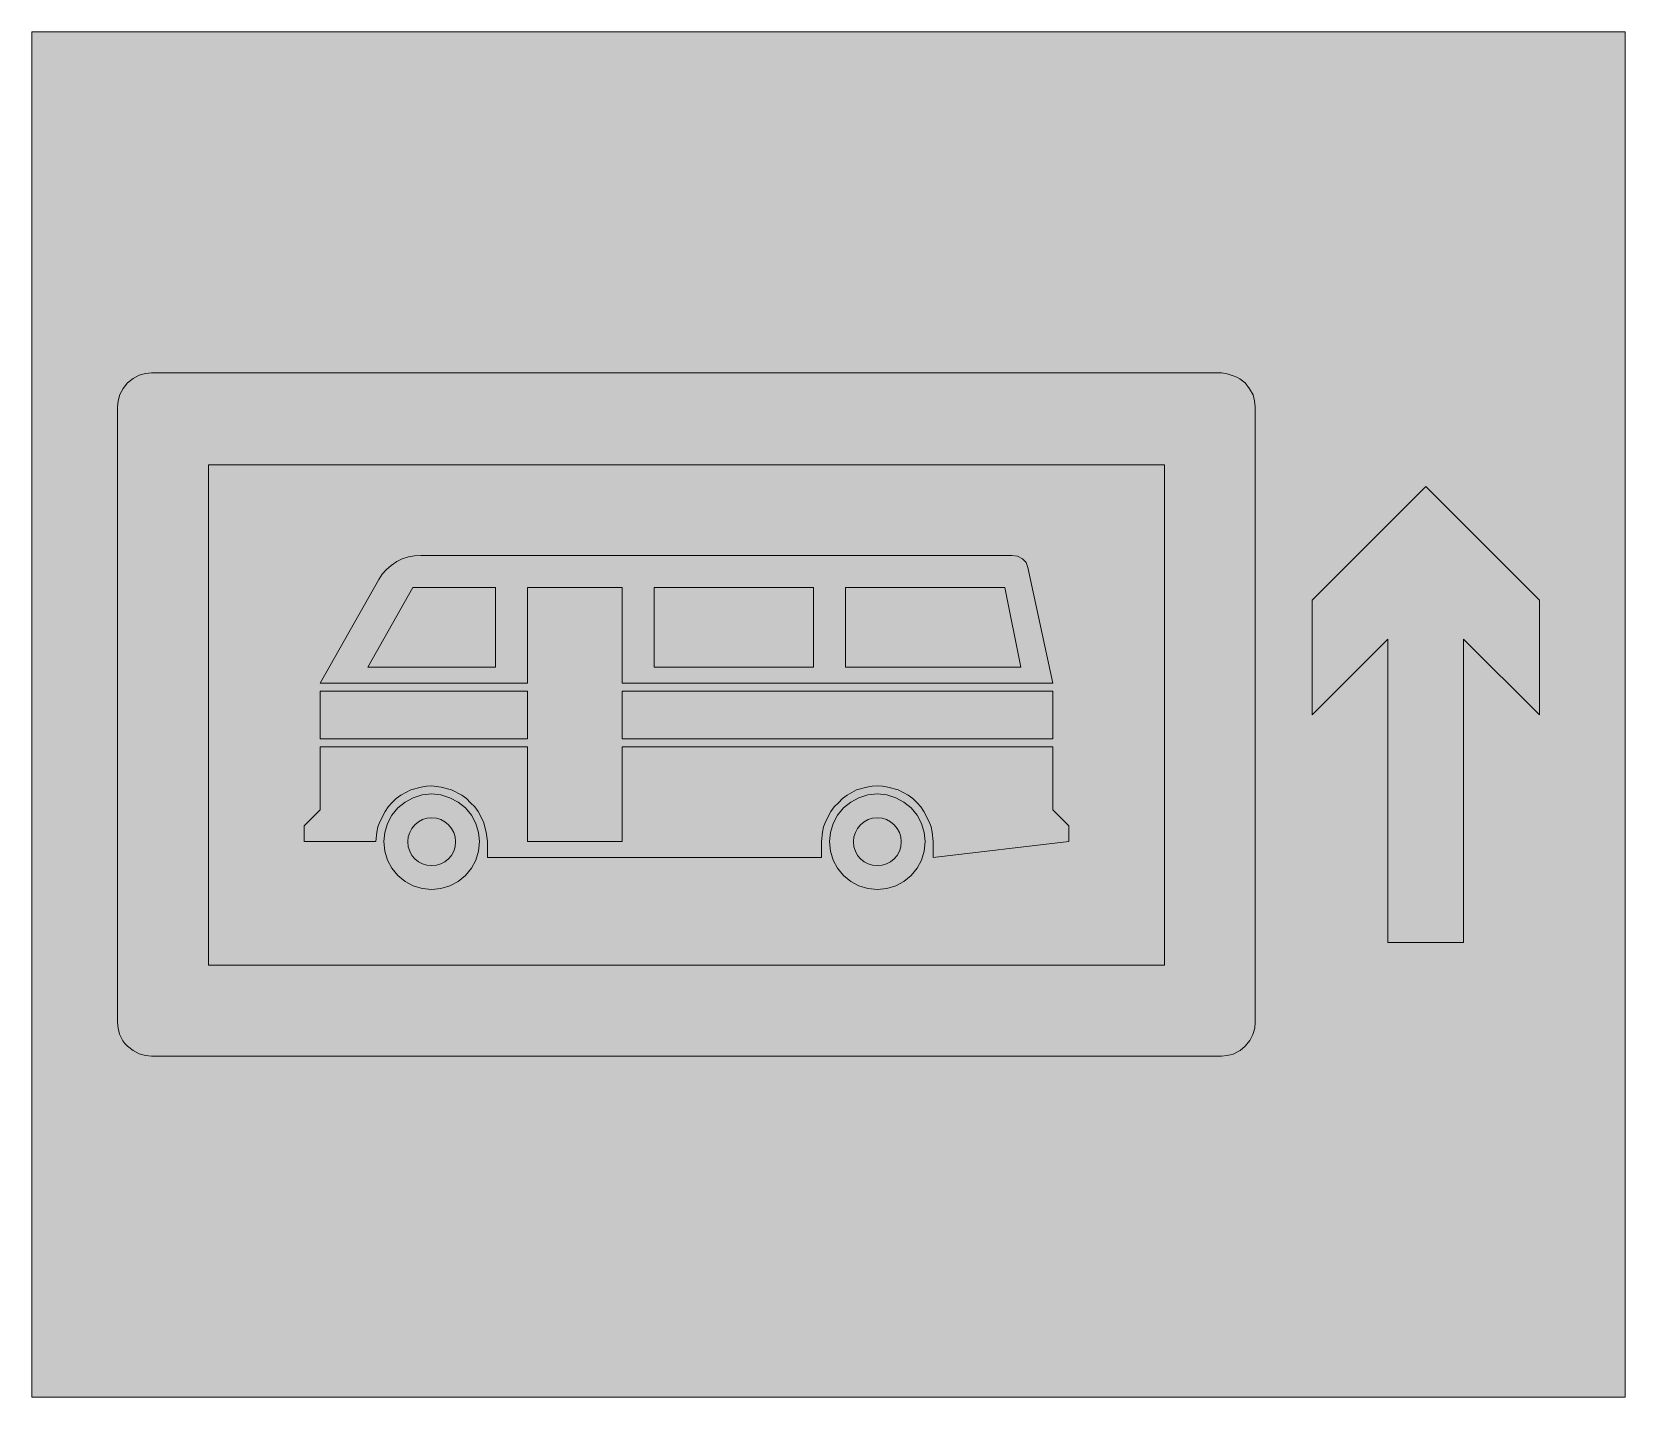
# Model space of a CAD drawing. Header units: metres. Extents: x 141 to 429, y 13 to 259.
import ezdxf

# ---------------------------------------------------------------- set-up
doc = ezdxf.new("R2010")
doc.units = ezdxf.units.M
for name, color, linetype, true_color in [('FILL_BLACK_000000', 7, 'Continuous', 0x000000), ('FILL_RED_FF0000', 7, 'Continuous', 0xff0000), ('FILL_WHITE_FFFFFF', 7, 'Continuous', 0xffffff), ('FILL_YELLOW_FFFF00', 7, 'Continuous', 0xffff00)]:
    doc.layers.add(name, color=color, linetype=linetype, true_color=true_color)

msp = doc.modelspace()

# ---------------------------------------------------------------- hatches: boundary and pattern name
at = {"layer": 'FILL_BLACK_000000', "true_color": 0x000000}
h = msp.add_hatch(color=7, dxfattribs=at)
h.dxf.hatch_style = 1
h.paths.add_polyline_path([(413.28, 135.9), (399.6, 149.58), (399.6, 94.86), (385.92, 94.86), (385.92, 149.58), (372.24, 135.9), (372.24, 156.6), (392.76, 177.12), (413.28, 156.6), (413.28, 135.9)])
at = {"layer": 'FILL_RED_FF0000', "true_color": 0xff0000}
h = msp.add_hatch(color=7, dxfattribs=at)
h.dxf.hatch_style = 1
h.paths.add_polyline_path([(356.94, 197.5), (358.02, 197.1), (358.64, 196.9), (359.17, 196.6), (360.18, 195.84), (360.97, 194.76), (361.62, 193.68), (361.87, 192.6), (361.98, 191.52), (361.98, 80.46), (361.88, 79.35), (361.55, 78.23), (360.99, 77.14), (360.18, 76.14), (359.24, 75.35), (358.02, 74.7), (356.94, 74.45), (355.86, 74.34), (162.72, 74.34), (161.61, 74.44), (160.49, 74.77), (159.4, 75.33), (158.4, 76.14), (157.92, 76.58), (157.55, 77.08), (156.96, 78.3), (156.71, 79.38), (156.6, 80.46), (156.6, 191.52), (156.7, 192.63), (157.03, 193.75), (157.59, 194.84), (158.4, 195.84), (159.4, 196.65), (160.49, 197.21), (161.61, 197.54), (162.72, 197.64), (355.86, 197.64), (356.94, 197.5)])
h.paths.add_polyline_path([(172.98, 181.08), (172.98, 90.72), (345.6, 90.72), (345.6, 181.08), (172.98, 181.08)], flags=16)
h = msp.add_hatch(color=7, dxfattribs=at)
h.dxf.hatch_style = 1
h.paths.add_polyline_path([(320.94, 162.54), (325.44, 141.66), (247.68, 141.66), (247.68, 158.94), (230.58, 158.94), (230.58, 141.66), (193.14, 141.66), (203.76, 160.38), (204.37, 161.29), (205.11, 162.13), (205.99, 162.91), (207, 163.62), (208, 164.09), (209.09, 164.43), (210.21, 164.63), (211.32, 164.7), (318.06, 164.7), (319.09, 164.54), (319.97, 164.09), (320.62, 163.41), (320.94, 162.54)])
h.paths.add_polyline_path([(224.82, 144.54), (224.82, 158.94), (209.88, 158.94), (201.78, 144.54), (224.82, 144.54)], flags=16)
h.paths.add_polyline_path([(282.24, 144.54), (282.24, 158.94), (253.44, 158.94), (253.44, 144.54), (282.24, 144.54)], flags=16)
h.paths.add_polyline_path([(288, 144.54), (319.68, 144.54), (316.8, 158.94), (288, 158.94), (288, 144.54)], flags=16)
h = msp.add_hatch(color=7, dxfattribs=at)
h.dxf.hatch_style = 1
h.paths.add_polyline_path([(230.58, 140.22), (230.58, 131.58), (193.14, 131.58), (193.14, 140.22), (230.58, 140.22)])
h = msp.add_hatch(color=7, dxfattribs=at)
h.dxf.hatch_style = 1
h.paths.add_polyline_path([(325.44, 140.22), (325.44, 131.58), (247.68, 131.58), (247.68, 140.22), (325.44, 140.22)])
h = msp.add_hatch(color=7, dxfattribs=at)
h.dxf.hatch_style = 1
h.paths.add_polyline_path([(328.32, 115.92), (328.32, 113.04), (303.84, 110.16), (303.84, 113.04), (303.68, 114.77), (303.46, 115.7), (303.12, 116.64), (302.18, 118.48), (301.6, 119.32), (300.96, 120.06), (300.15, 120.81), (299.32, 121.43), (297.54, 122.4), (295.65, 122.89), (294.71, 123.06), (293.76, 123.12), (292.82, 123.06), (291.87, 122.89), (289.98, 122.4), (288.29, 121.43), (287.47, 120.81), (286.74, 120.06), (285.99, 119.32), (285.37, 118.48), (284.4, 116.64), (284.06, 115.7), (283.84, 114.77), (283.68, 113.04), (283.68, 110.16), (223.38, 110.16), (223.38, 113.04), (223.16, 114.77), (222.66, 116.64), (221.69, 118.48), (221.07, 119.32), (220.32, 120.06), (219.58, 120.81), (218.75, 121.43), (216.9, 122.4), (215.03, 122.89), (213.3, 123.12), (212.36, 123.06), (211.41, 122.89), (209.52, 122.4), (207.74, 121.43), (206.91, 120.81), (206.1, 120.06), (205.46, 119.32), (204.89, 118.48), (203.94, 116.64), (203.6, 115.7), (203.38, 114.77), (203.22, 113.04), (190.26, 113.04), (190.26, 115.92), (193.14, 118.8), (193.14, 130.14), (230.58, 130.14), (230.58, 113.04), (247.68, 113.04), (247.68, 130.14), (325.44, 130.14), (325.44, 118.8), (328.32, 115.92)])
h = msp.add_hatch(color=7, dxfattribs=at)
h.dxf.hatch_style = 1
h.paths.add_polyline_path([(221.29, 109.71), (220.5, 108.23), (219.42, 106.92), (218.08, 105.84), (216.56, 105.05), (214.94, 104.57), (213.3, 104.4), (211.58, 104.57), (209.97, 105.05), (208.49, 105.84), (207.18, 106.92), (206.1, 108.23), (205.31, 109.71), (204.83, 111.32), (204.66, 113.04), (204.83, 114.68), (205.31, 116.3), (206.1, 117.82), (207.18, 119.16), (208.49, 120.16), (209.97, 120.96), (211.58, 121.49), (213.3, 121.68), (214.94, 121.49), (216.56, 120.96), (218.08, 120.16), (219.42, 119.16), (220.5, 117.82), (221.29, 116.3), (221.77, 114.68), (221.94, 113.04), (221.77, 111.32), (221.29, 109.71)])
h.paths.add_polyline_path([(217.27, 114.7), (216.87, 115.44), (216.34, 116.08), (215.7, 116.61), (214.96, 117.01), (214.16, 117.27), (213.3, 117.36), (212.44, 117.27), (211.64, 117.01), (210.9, 116.61), (210.26, 116.08), (209.73, 115.44), (209.33, 114.7), (209.07, 113.9), (208.98, 113.04), (209.07, 112.13), (209.33, 111.3), (209.73, 110.57), (210.26, 109.93), (210.9, 109.42), (211.64, 109.04), (212.44, 108.8), (213.3, 108.72), (214.16, 108.8), (214.96, 109.04), (215.7, 109.42), (216.34, 109.93), (216.87, 110.57), (217.27, 111.3), (217.53, 112.13), (217.62, 113.04), (217.53, 113.9), (217.27, 114.7)], flags=16)
h = msp.add_hatch(color=7, dxfattribs=at)
h.dxf.hatch_style = 1
h.paths.add_polyline_path([(301.75, 109.71), (300.96, 108.23), (299.88, 106.92), (298.57, 105.84), (297.09, 105.05), (295.48, 104.57), (293.76, 104.4), (292.04, 104.57), (290.43, 105.05), (288.95, 105.84), (287.64, 106.92), (286.56, 108.23), (285.77, 109.71), (285.29, 111.32), (285.12, 113.04), (285.29, 114.68), (285.77, 116.3), (286.56, 117.82), (287.64, 119.16), (288.95, 120.16), (290.43, 120.96), (292.04, 121.49), (293.76, 121.68), (295.48, 121.49), (297.09, 120.96), (298.57, 120.16), (299.88, 119.16), (300.96, 117.82), (301.75, 116.3), (302.23, 114.68), (302.4, 113.04), (302.23, 111.32), (301.75, 109.71)])
h.paths.add_polyline_path([(297.73, 114.7), (297.33, 115.44), (296.8, 116.08), (296.16, 116.61), (295.42, 117.01), (294.62, 117.27), (293.76, 117.36), (292.9, 117.27), (292.1, 117.01), (291.36, 116.61), (290.72, 116.08), (290.19, 115.44), (289.79, 114.7), (289.53, 113.9), (289.44, 113.04), (289.53, 112.13), (289.79, 111.3), (290.19, 110.57), (290.72, 109.93), (291.36, 109.42), (292.1, 109.04), (292.9, 108.8), (293.76, 108.72), (294.62, 108.8), (295.42, 109.04), (296.16, 109.42), (296.8, 109.93), (297.33, 110.57), (297.73, 111.3), (297.99, 112.13), (298.08, 113.04), (297.99, 113.9), (297.73, 114.7)], flags=16)
at = {"layer": 'FILL_WHITE_FFFFFF', "true_color": 0xffffff}
h = msp.add_hatch(color=7, dxfattribs=at)
h.dxf.hatch_style = 1
h.paths.add_polyline_path([(345.6, 181.08), (345.6, 90.72), (172.98, 90.72), (172.98, 181.08), (345.6, 181.08)])
at = {"layer": 'FILL_YELLOW_FFFF00', "true_color": 0xffff00}
h = msp.add_hatch(color=7, dxfattribs=at)
h.dxf.hatch_style = 1
h.paths.add_polyline_path([(428.76, 259.2), (428.76, 12.78), (141.12, 12.78), (141.12, 259.2), (428.76, 259.2)])

# ---------------------------------------------------------------- linework, layer by layer
at = {"layer": 'FILL_BLACK_000000', "lineweight": 0, "true_color": 0x000000}
msp.add_lwpolyline([(413.28, 135.9), (399.6, 149.58), (399.6, 94.86), (385.92, 94.86), (385.92, 149.58), (372.24, 135.9), (372.24, 156.6), (392.76, 177.12), (413.28, 156.6)], close=True, dxfattribs=at)
at = {"layer": 'FILL_RED_FF0000', "lineweight": 0, "true_color": 0xff0000}
for points in [[(356.94, 197.5), (358.02, 197.1), (358.64, 196.9), (359.17, 196.6), (360.18, 195.84), (360.97, 194.76), (361.62, 193.68), (361.87, 192.6), (361.98, 191.52), (361.98, 80.46), (361.88, 79.35), (361.55, 78.23), (360.99, 77.14), (360.18, 76.14), (359.24, 75.35), (358.02, 74.7), (356.94, 74.45), (355.86, 74.34), (162.72, 74.34), (161.61, 74.44), (160.49, 74.77), (159.4, 75.33), (158.4, 76.14), (157.92, 76.58), (157.55, 77.08), (156.96, 78.3), (156.71, 79.38), (156.6, 80.46), (156.6, 191.52), (156.7, 192.63), (157.03, 193.75), (157.59, 194.84), (158.4, 195.84), (159.4, 196.65), (160.49, 197.21), (161.61, 197.54), (162.72, 197.64), (355.86, 197.64)], [(172.98, 181.08), (172.98, 90.72), (345.6, 90.72), (345.6, 181.08)], [(320.94, 162.54), (325.44, 141.66), (247.68, 141.66), (247.68, 158.94), (230.58, 158.94), (230.58, 141.66), (193.14, 141.66), (203.76, 160.38), (204.37, 161.29), (205.11, 162.13), (205.99, 162.91), (207, 163.62), (208, 164.09), (209.09, 164.43), (210.21, 164.63), (211.32, 164.7), (318.06, 164.7), (319.09, 164.54), (319.97, 164.09), (320.62, 163.41)], [(224.82, 144.54), (224.82, 158.94), (209.88, 158.94), (201.78, 144.54)], [(282.24, 144.54), (282.24, 158.94), (253.44, 158.94), (253.44, 144.54)], [(288, 144.54), (319.68, 144.54), (316.8, 158.94), (288, 158.94)], [(230.58, 140.22), (230.58, 131.58), (193.14, 131.58), (193.14, 140.22)], [(325.44, 140.22), (325.44, 131.58), (247.68, 131.58), (247.68, 140.22)], [(328.32, 115.92), (328.32, 113.04), (303.84, 110.16), (303.84, 113.04), (303.68, 114.77), (303.46, 115.7), (303.12, 116.64), (302.18, 118.48), (301.6, 119.32), (300.96, 120.06), (300.15, 120.81), (299.32, 121.43), (297.54, 122.4), (295.65, 122.89), (294.71, 123.06), (293.76, 123.12), (292.82, 123.06), (291.87, 122.89), (289.98, 122.4), (288.29, 121.43), (287.47, 120.81), (286.74, 120.06), (285.99, 119.32), (285.37, 118.48), (284.4, 116.64), (284.06, 115.7), (283.84, 114.77), (283.68, 113.04), (283.68, 110.16), (223.38, 110.16), (223.38, 113.04), (223.16, 114.77), (222.66, 116.64), (221.69, 118.48), (221.07, 119.32), (220.32, 120.06), (219.58, 120.81), (218.75, 121.43), (216.9, 122.4), (215.03, 122.89), (213.3, 123.12), (212.36, 123.06), (211.41, 122.89), (209.52, 122.4), (207.74, 121.43), (206.91, 120.81), (206.1, 120.06), (205.46, 119.32), (204.89, 118.48), (203.94, 116.64), (203.6, 115.7), (203.38, 114.77), (203.22, 113.04), (190.26, 113.04), (190.26, 115.92), (193.14, 118.8), (193.14, 130.14), (230.58, 130.14), (230.58, 113.04), (247.68, 113.04), (247.68, 130.14), (325.44, 130.14), (325.44, 118.8)], [(221.29, 109.71), (220.5, 108.23), (219.42, 106.92), (218.08, 105.84), (216.56, 105.05), (214.94, 104.57), (213.3, 104.4), (211.58, 104.57), (209.97, 105.05), (208.49, 105.84), (207.18, 106.92), (206.1, 108.23), (205.31, 109.71), (204.83, 111.32), (204.66, 113.04), (204.83, 114.68), (205.31, 116.3), (206.1, 117.82), (207.18, 119.16), (208.49, 120.16), (209.97, 120.96), (211.58, 121.49), (213.3, 121.68), (214.94, 121.49), (216.56, 120.96), (218.08, 120.16), (219.42, 119.16), (220.5, 117.82), (221.29, 116.3), (221.77, 114.68), (221.94, 113.04), (221.77, 111.32)], [(301.75, 109.71), (300.96, 108.23), (299.88, 106.92), (298.57, 105.84), (297.09, 105.05), (295.48, 104.57), (293.76, 104.4), (292.04, 104.57), (290.43, 105.05), (288.95, 105.84), (287.64, 106.92), (286.56, 108.23), (285.77, 109.71), (285.29, 111.32), (285.12, 113.04), (285.29, 114.68), (285.77, 116.3), (286.56, 117.82), (287.64, 119.16), (288.95, 120.16), (290.43, 120.96), (292.04, 121.49), (293.76, 121.68), (295.48, 121.49), (297.09, 120.96), (298.57, 120.16), (299.88, 119.16), (300.96, 117.82), (301.75, 116.3), (302.23, 114.68), (302.4, 113.04), (302.23, 111.32)], [(217.27, 114.7), (216.87, 115.44), (216.34, 116.08), (215.7, 116.61), (214.96, 117.01), (214.16, 117.27), (213.3, 117.36), (212.44, 117.27), (211.64, 117.01), (210.9, 116.61), (210.26, 116.08), (209.73, 115.44), (209.33, 114.7), (209.07, 113.9), (208.98, 113.04), (209.07, 112.13), (209.33, 111.3), (209.73, 110.57), (210.26, 109.93), (210.9, 109.42), (211.64, 109.04), (212.44, 108.8), (213.3, 108.72), (214.16, 108.8), (214.96, 109.04), (215.7, 109.42), (216.34, 109.93), (216.87, 110.57), (217.27, 111.3), (217.53, 112.13), (217.62, 113.04), (217.53, 113.9)], [(297.73, 114.7), (297.33, 115.44), (296.8, 116.08), (296.16, 116.61), (295.42, 117.01), (294.62, 117.27), (293.76, 117.36), (292.9, 117.27), (292.1, 117.01), (291.36, 116.61), (290.72, 116.08), (290.19, 115.44), (289.79, 114.7), (289.53, 113.9), (289.44, 113.04), (289.53, 112.13), (289.79, 111.3), (290.19, 110.57), (290.72, 109.93), (291.36, 109.42), (292.1, 109.04), (292.9, 108.8), (293.76, 108.72), (294.62, 108.8), (295.42, 109.04), (296.16, 109.42), (296.8, 109.93), (297.33, 110.57), (297.73, 111.3), (297.99, 112.13), (298.08, 113.04), (297.99, 113.9)]]:
    msp.add_lwpolyline(points, close=True, dxfattribs=at)
at = {"layer": 'FILL_WHITE_FFFFFF', "lineweight": 0, "true_color": 0xffff00}
msp.add_lwpolyline([(345.6, 181.08), (345.6, 90.72), (172.98, 90.72), (172.98, 181.08)], close=True, dxfattribs=at)
at = {"layer": 'FILL_YELLOW_FFFF00', "lineweight": 0, "true_color": 0xffff00}
msp.add_lwpolyline([(428.76, 259.2), (428.76, 12.78), (141.12, 12.78), (141.12, 259.2)], close=True, dxfattribs=at)

doc.saveas('drawing.dxf')
